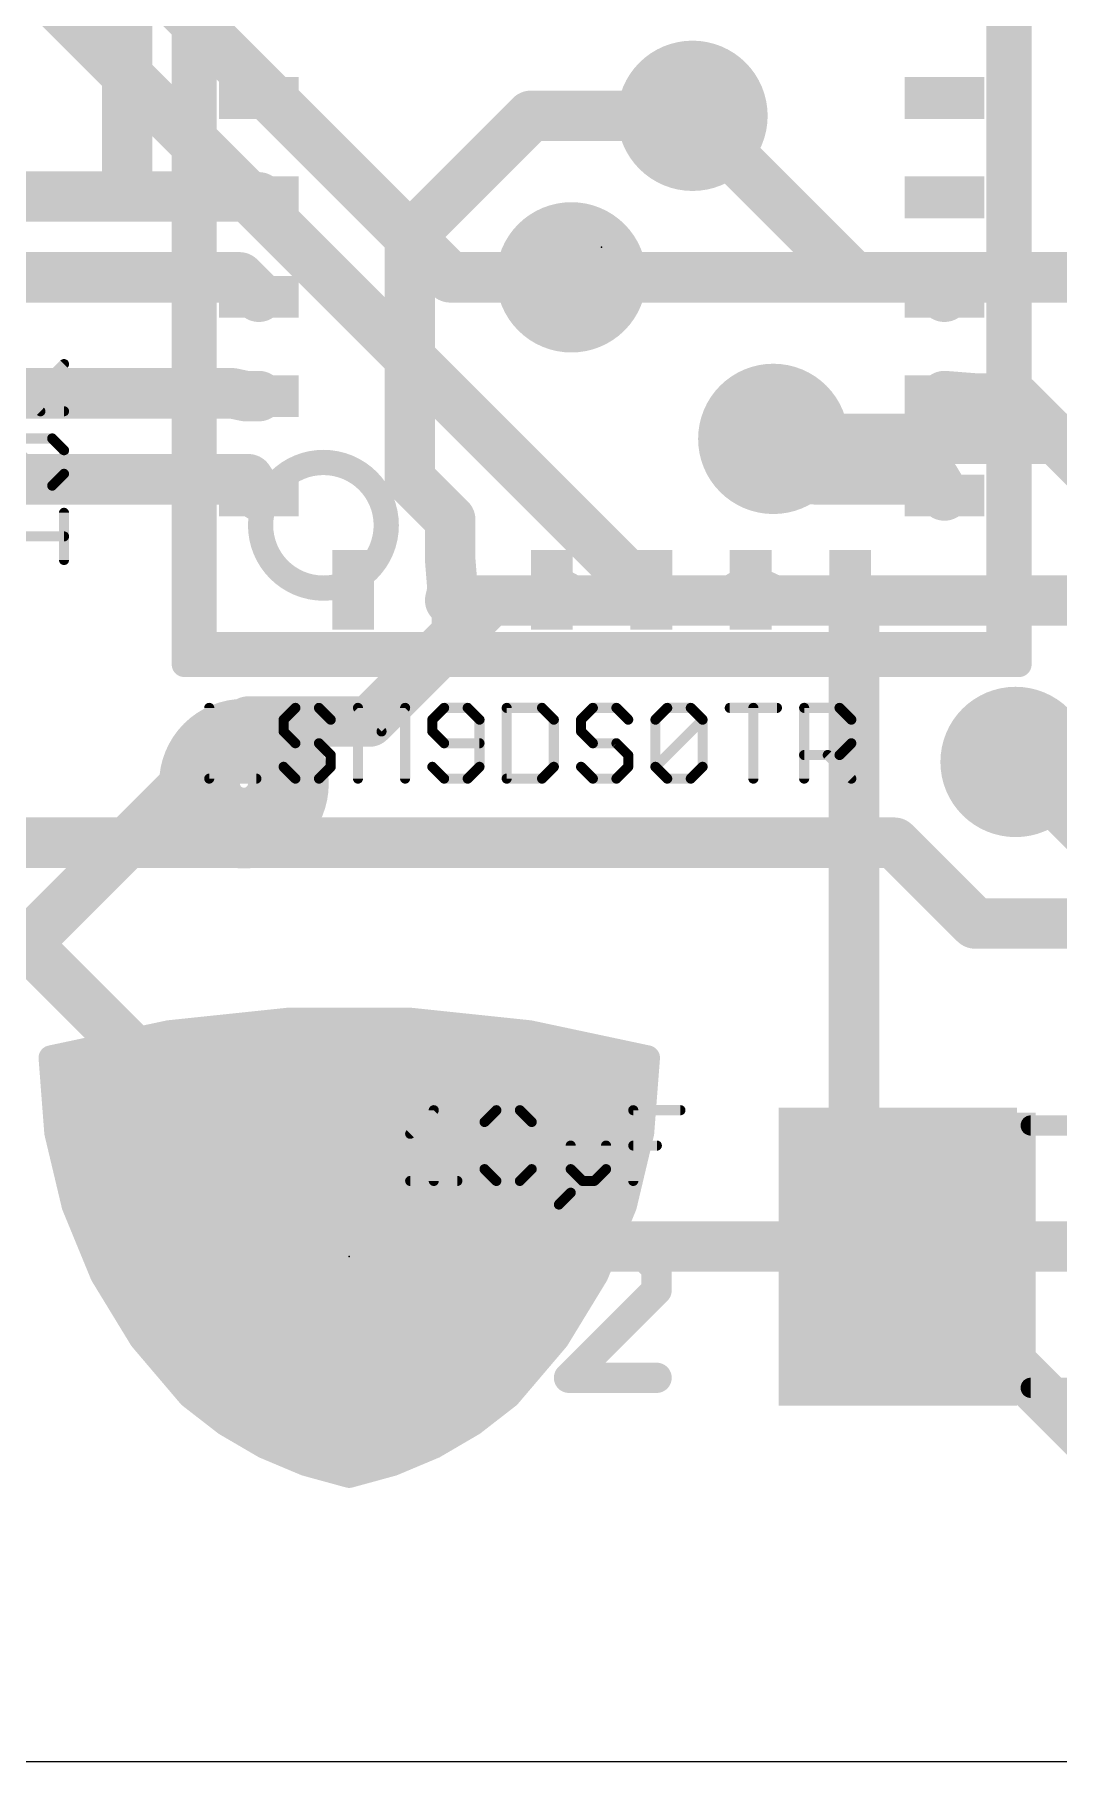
# Model space of a CAD drawing. Extents: x -4.9 to 30, y 1.2 to 21.4.
# Drawn here: x 6.04 to 11.19, y 1.27 to 9.96 of the extents above; entities that cross this region are included whole.
import ezdxf

# ---------------------------------------------------------------- set-up
doc = ezdxf.new("R2010")
doc.units = 0
for name, color, linetype in [('1', 22, 'CONTINUOUS'), ('16', 175, 'CONTINUOUS'), ('17', 82, 'CONTINUOUS'), ('18', 82, 'CONTINUOUS'), ('20', 7, 'CONTINUOUS'), ('21', 253, 'CONTINUOUS'), ('23', 7, 'CONTINUOUS'), ('25', 253, 'CONTINUOUS'), ('27', 253, 'CONTINUOUS'), ('51', 253, 'CONTINUOUS')]:
    doc.layers.add(name, color=color, linetype=linetype)

# ---------------------------------------------------------------- blocks, each defined once
blk = doc.blocks.new('RECT')
blk.add_solid([(-0.5, -0.5), (0.5, -0.5), (-0.5, 0.5), (0.5, 0.5)])
blk = doc.blocks.new('ROUNDP')
at = {"const_width": 0.5}
blk.add_lwpolyline([(0, -0.25, 1), (0, 0.25, 1), (0, -0.25)], format="xyb", dxfattribs=at)
blk = doc.blocks.new('ROUNDV')
at = {"const_width": 0.5}
blk.add_lwpolyline([(0, -0.25, 1), (0, 0.25, 1), (0, -0.25)], format="xyb", dxfattribs=at)

msp = doc.modelspace()

# ---------------------------------------------------------------- linework, layer by layer
at = {"layer": '1'}
for points, const_width in [([(6.5024, 10.3632), (6.5024, 9.144)], 0.254), ([(7.9248, 8.9408), (8.5344, 9.5504)], 0.254), ([(8.5344, 9.5504), (9.3472, 9.5504)], 0.254), ([(5.8928, 9.144), (6.5024, 9.144)], 0.254), ([(6.5024, 9.144), (7.112, 9.144)], 0.254), ([(7.112, 9.144), (7.165, 9.14)], 0.254), ([(7.9248, 7.7216), (7.9248, 8.9408)], 0.254), ([(5.7245, 8.7376), (7.0674, 8.7376)], 0.254), ([(7.0674, 8.7376), (7.165, 8.64)], 0.254), ([(8.7376, 8.7376), (10.5664, 8.7376)], 0.254), ([(10.5664, 8.7376), (10.615, 8.64)], 0.254), ([(7.0318, 8.1541), (4.9959, 8.1541)], 0.254), ([(7.0982, 8.14), (7.0318, 8.1541)], 0.254), ([(7.165, 8.14), (7.0982, 8.14)], 0.254), ([(10.7696, 8.128), (10.615, 8.14)], 0.254), ([(10.9728, 8.128), (10.7696, 8.128)], 0.254), ([(11.7856, 7.3152), (10.9728, 8.128)], 0.254), ([(9.7536, 7.9248), (9.9568, 7.7216)], 0.254), ([(4.6736, 7.7216), (7.112, 7.7216)], 0.254), ([(7.112, 7.7216), (7.165, 7.64)], 0.254), ([(8.128, 7.5184), (7.9248, 7.7216)], 0.254), ([(9.9568, 7.7216), (10.5664, 7.7216)], 0.254), ([(10.5664, 7.7216), (10.615, 7.64)], 0.254), ([(8.128, 7.3152), (8.128, 7.5184)], 0.254), ([(8.128, 7.3152), (8.14, 7.165)], 0.254), ([(8.3312, 7.112), (7.7216, 6.5024)], 0.254), ([(8.128, 7.112), (8.14, 7.165)], 0.254), ([(8.3312, 7.112), (8.128, 7.112)], 0.254), ([(8.7376, 7.112), (8.3312, 7.112)], 0.254), ([(8.7376, 7.112), (8.64, 7.165)], 0.254), ([(8.7376, 7.112), (9.144, 7.112)], 0.254), ([(9.144, 7.112), (9.14, 7.165)], 0.254), ([(9.144, 7.112), (9.5504, 7.112)], 0.254), ([(9.5504, 7.112), (9.64, 7.165)], 0.254), ([(9.7536, 7.112), (9.64, 7.165)], 0.254), ([(9.7536, 7.112), (10.16, 7.112)], 0.254), ([(10.16, 7.112), (10.14, 7.165)], 0.254), ([(10.16, 4.064), (10.16, 7.112)], 0.254), ([(7.112, 6.5024), (4.4704, 3.8608)], 0.254), ([(7.7216, 6.5024), (7.112, 6.5024)], 0.254), ([(10.9728, 6.2992), (12.3952, 4.8768)], 0.254), ([(7.3167, 4.9995), (6.7134, 4.9361)], 0.127), ([(7.9233, 4.9995), (7.3167, 4.9995)], 0.127), ([(8.5266, 4.9361), (7.9233, 4.9995)], 0.127), ([(6.7134, 4.9361), (6.12, 4.81)], 0.127), ([(6.8739, 4.953), (8.3661, 4.953)], 0.127), ([(9.12, 4.81), (8.5266, 4.9361)], 0.127), ([(6.12, 4.81), (6.1488, 4.4342)], 0.127), ([(6.1953, 4.826), (9.0447, 4.826)], 0.127), ([(9.0912, 4.4342), (9.12, 4.81)], 0.127), ([(6.1285, 4.699), (9.1115, 4.699)], 0.127), ([(6.1382, 4.572), (9.1018, 4.572)], 0.127), ([(6.148, 4.445), (9.092, 4.445)], 0.127), ([(6.1488, 4.4342), (6.236, 4.0675)], 0.127), ([(9.004, 4.0675), (9.0912, 4.4342)], 0.127), ([(6.1764, 4.318), (9.0636, 4.318)], 0.127), ([(6.2066, 4.191), (9.0334, 4.191)], 0.127), ([(10.3632, 3.8608), (10.16, 4.064)], 0.254), ([(6.236, 4.0675), (6.3795, 3.7189)], 0.127), ([(6.2374, 4.064), (9.0026, 4.064)], 0.127), ([(8.8605, 3.7189), (9.004, 4.0675)], 0.127), ([(6.2897, 3.937), (8.9503, 3.937)], 0.127), ([(10.3632, 3.8608), (10.38, 3.81)], 0.254), ([(10.5664, 3.6576), (10.38, 3.81)], 0.254), ([(6.342, 3.81), (8.898, 3.81)], 0.127), ([(6.3795, 3.7189), (6.5758, 3.3971)], 0.127), ([(6.4014, 3.683), (8.8386, 3.683)], 0.127), ([(8.6642, 3.3971), (8.8605, 3.7189)], 0.127), ([(10.5664, 3.6576), (11.5824, 2.6416)], 0.254), ([(6.4789, 3.556), (8.7611, 3.556)], 0.127), ([(6.5564, 3.429), (8.6836, 3.429)], 0.127), ([(6.5758, 3.3971), (6.82, 3.11)], 0.127), ([(8.42, 3.11), (8.6642, 3.3971)], 0.127), ([(6.6567, 3.302), (8.5833, 3.302)], 0.127), ([(6.7647, 3.175), (8.4753, 3.175)], 0.127), ([(6.82, 3.11), (6.9986, 2.9714)], 0.127), ([(8.2414, 2.9714), (8.42, 3.11)], 0.127), ([(6.8999, 3.048), (8.3401, 3.048)], 0.127), ([(6.9986, 2.9714), (7.1937, 2.8573)], 0.127), ([(7.0848, 2.921), (8.1552, 2.921)], 0.127), ([(8.0463, 2.8573), (8.2414, 2.9714)], 0.127), ([(7.1937, 2.8573), (7.402, 2.7697)], 0.127), ([(7.838, 2.7697), (8.0463, 2.8573)], 0.127), ([(7.3442, 2.794), (7.8958, 2.794)], 0.127), ([(7.402, 2.7697), (7.62, 2.71)], 0.127), ([(7.62, 2.71), (7.838, 2.7697)], 0.127)]:
    msp.add_lwpolyline(points, dxfattribs=dict(at, const_width=const_width))
for points, const_width in [([(8.5344, 9.6139, 1), (8.5344, 9.4869)], 0.127), ([(8.5793, 9.5055, 1), (8.4895, 9.5953)], 0.127), ([(9.3472, 9.4869, 1), (9.3472, 9.6139)], 0.127), ([(6.5024, 9.2075, 1), (6.5024, 9.0805)], 0.127), ([(6.5024, 9.0805, 1), (6.5024, 9.2075)], 0.127), ([(7.1168, 9.2073, 1), (7.1072, 9.0807)], 0.127), ([(7.112, 9.0805, 1), (7.112, 9.2075)], 0.127), ([(7.1602, 9.0767, 1), (7.1698, 9.2033)], 0.127), ([(6.4389, 9.144, 1), (6.5659, 9.144)], 0.127), ([(7.9883, 8.9408, 1), (7.8613, 8.9408)], 0.127), ([(7.8799, 8.9857, 1), (7.9697, 8.8959)], 0.127), ([(7.1123, 8.7825, 1), (7.0225, 8.6927)], 0.127), ([(7.0674, 8.6741, 1), (7.0674, 8.8011)], 0.127), ([(8.7376, 8.8011, 1), (8.7376, 8.6741)], 0.127), ([(10.6232, 8.7659, 1), (10.5096, 8.7093)], 0.127), ([(10.5664, 8.6741, 1), (10.5664, 8.8011)], 0.127), ([(7.1201, 8.5951, 1), (7.2099, 8.6849)], 0.127), ([(10.5582, 8.6117, 1), (10.6718, 8.6683)], 0.127), ([(7.045, 8.2162, 1), (7.0186, 8.092)], 0.127), ([(7.0318, 8.0906, 1), (7.0318, 8.2176)], 0.127), ([(7.0982, 8.2035, 1), (7.0982, 8.0765)], 0.127), ([(7.085, 8.0779, 1), (7.1114, 8.2021)], 0.127), ([(7.165, 8.0765, 1), (7.165, 8.2035)], 0.127), ([(10.6199, 8.2033, 1), (10.6101, 8.0767)], 0.127), ([(10.7696, 8.1915, 1), (10.7696, 8.0645)], 0.127), ([(11.0177, 8.1729, 1), (10.9279, 8.0831)], 0.127), ([(10.9728, 8.0645, 1), (10.9728, 8.1915)], 0.127), ([(10.7647, 8.0647, 1), (10.7745, 8.1913)], 0.127), ([(9.7985, 7.9697, 1), (9.7087, 7.8799)], 0.127), ([(7.1653, 7.7562, 1), (7.0587, 7.687)], 0.127), ([(7.112, 7.6581, 1), (7.112, 7.7851)], 0.127), ([(7.9697, 7.7665, 1), (7.8799, 7.6767)], 0.127), ([(9.9568, 7.7851, 1), (9.9568, 7.6581)], 0.127), ([(9.9119, 7.6767, 1), (10.0017, 7.7665)], 0.127), ([(10.621, 7.7541, 1), (10.5118, 7.6891)], 0.127), ([(10.5664, 7.6581, 1), (10.5664, 7.7851)], 0.127), ([(7.1117, 7.6054, 1), (7.2183, 7.6746)], 0.127), ([(7.8613, 7.7216, 1), (7.9883, 7.7216)], 0.127), ([(10.5604, 7.6075, 1), (10.6696, 7.6725)], 0.127), ([(8.1915, 7.5184, 1), (8.0645, 7.5184)], 0.127), ([(8.0831, 7.4735, 1), (8.1729, 7.5633)], 0.127), ([(8.1913, 7.3203, 1), (8.0647, 7.3101)], 0.127), ([(8.0645, 7.3152, 1), (8.1915, 7.3152)], 0.127), ([(8.128, 7.1755, 1), (8.128, 7.0485)], 0.127), ([(8.0767, 7.1599, 1), (8.2033, 7.1701)], 0.127), ([(8.2019, 7.151, 1), (8.0781, 7.179)], 0.127), ([(8.3312, 7.1755, 1), (8.3312, 7.0485)], 0.127), ([(8.3761, 7.0671, 1), (8.2863, 7.1569)], 0.127), ([(8.3312, 7.0485, 1), (8.3312, 7.1755)], 0.127), ([(8.6703, 7.2208, 1), (8.6097, 7.1092)], 0.127), ([(8.7376, 7.1755, 1), (8.7376, 7.0485)], 0.127), ([(8.7073, 7.0562, 1), (8.7679, 7.1678)], 0.127), ([(8.7376, 7.0485, 1), (8.7376, 7.1755)], 0.127), ([(9.2033, 7.1698, 1), (9.0767, 7.1602)], 0.127), ([(9.144, 7.1755, 1), (9.144, 7.0485)], 0.127), ([(9.144, 7.0485, 1), (9.144, 7.1755)], 0.127), ([(9.5181, 7.1667, 1), (9.5827, 7.0573)], 0.127), ([(9.5504, 7.0485, 1), (9.5504, 7.1755)], 0.127), ([(9.6668, 7.2225, 1), (9.6132, 7.1075)], 0.127), ([(9.6723, 7.1103, 1), (9.6077, 7.2197)], 0.127), ([(9.7536, 7.1755, 1), (9.7536, 7.0485)], 0.127), ([(9.7268, 7.0545, 1), (9.7804, 7.1695)], 0.127), ([(10.1994, 7.1874, 1), (10.0806, 7.1426)], 0.127), ([(10.2235, 7.112, 1), (10.0965, 7.112)], 0.127), ([(10.16, 7.0485, 1), (10.16, 7.1755)], 0.127), ([(8.0661, 7.126, 1), (8.1899, 7.098)], 0.127), ([(9.0807, 7.1072, 1), (9.2073, 7.1168)], 0.127), ([(10.1006, 7.0896, 1), (10.2194, 7.1344)], 0.127), ([(7.112, 6.5659, 1), (7.112, 6.4389)], 0.127), ([(7.1569, 6.4575, 1), (7.0671, 6.5473)], 0.127), ([(7.6767, 6.5473, 1), (7.7665, 6.4575)], 0.127), ([(7.7216, 6.4389, 1), (7.7216, 6.5659)], 0.127), ([(11.0177, 6.3441, 1), (10.9279, 6.2543)], 0.127), ([(7.3167, 5.0313, 1), (7.3167, 4.9678)], 0.0635), ([(7.32, 4.968, 1), (7.3134, 5.0311)], 0.0635), ([(7.9266, 5.0311, 1), (7.92, 4.968)], 0.0635), ([(7.9233, 4.9678, 1), (7.9233, 5.0313)], 0.0635), ([(6.7101, 4.9677, 1), (6.7167, 4.9045)], 0.0635), ([(6.72, 4.9051, 1), (6.7068, 4.9672)], 0.0635), ([(6.8739, 4.9848, 1), (6.8739, 4.9213)], 0.0635), ([(8.3661, 4.9213, 1), (8.3661, 4.9848)], 0.0635), ([(8.5332, 4.9672, 1), (8.52, 4.9051)], 0.0635), ([(8.5233, 4.9045, 1), (8.5299, 4.9677)], 0.0635), ([(6.1517, 4.8124, 1), (6.0883, 4.8076)], 0.0635), ([(6.1134, 4.8411, 1), (6.1266, 4.7789)], 0.0635), ([(6.1953, 4.8578, 1), (6.1953, 4.7943)], 0.0635), ([(9.0447, 4.7943, 1), (9.0447, 4.8578)], 0.0635), ([(9.1517, 4.8076, 1), (9.0883, 4.8124)], 0.0635), ([(9.1134, 4.7789, 1), (9.1266, 4.8411)], 0.0635), ([(6.1285, 4.7307, 1), (6.1285, 4.6673)], 0.0635), ([(9.1115, 4.6673, 1), (9.1115, 4.7307)], 0.0635), ([(6.1382, 4.6037, 1), (6.1382, 4.5403)], 0.0635), ([(9.1018, 4.5403, 1), (9.1018, 4.6037)], 0.0635), ([(6.148, 4.4768, 1), (6.148, 4.4133)], 0.0635), ([(6.1797, 4.4415, 1), (6.1179, 4.4268)], 0.0635), ([(6.1171, 4.4317, 1), (6.1804, 4.4366)], 0.0635), ([(9.0596, 4.4366, 1), (9.1229, 4.4317)], 0.0635), ([(9.1221, 4.4268, 1), (9.0603, 4.4415)], 0.0635), ([(9.092, 4.4133, 1), (9.092, 4.4768)], 0.0635), ([(6.1764, 4.3498, 1), (6.1764, 4.2863)], 0.0635), ([(9.0636, 4.2863, 1), (9.0636, 4.3498)], 0.0635), ([(6.2066, 4.2227, 1), (6.2066, 4.1593)], 0.0635), ([(9.0334, 4.1593, 1), (9.0334, 4.2227)], 0.0635), ([(10.2049, 4.1089, 1), (10.1151, 4.0191)], 0.127), ([(6.2654, 4.0796, 1), (6.2067, 4.0554)], 0.0635), ([(6.2051, 4.0601, 1), (6.2669, 4.0748)], 0.0635), ([(6.2374, 4.0957, 1), (6.2374, 4.0323)], 0.0635), ([(8.9731, 4.0748, 1), (9.0349, 4.0601)], 0.0635), ([(9.0333, 4.0554, 1), (8.9746, 4.0796)], 0.0635), ([(9.0026, 4.0323, 1), (9.0026, 4.0957)], 0.0635), ([(10.0965, 4.064, 1), (10.2235, 4.064)], 0.127), ([(6.2897, 3.9688, 1), (6.2897, 3.9053)], 0.0635), ([(8.9503, 3.9053, 1), (8.9503, 3.9688)], 0.0635), ([(10.4235, 3.8807, 1), (10.3029, 3.8409)], 0.127), ([(10.4202, 3.8592, 1), (10.3398, 3.7608)], 0.127), ([(10.3183, 3.8159, 1), (10.4081, 3.9057)], 0.127), ([(6.342, 3.8418, 1), (6.342, 3.7782)], 0.0635), ([(8.898, 3.7782, 1), (8.898, 3.8418)], 0.0635), ([(10.3197, 3.7901, 1), (10.4403, 3.8299)], 0.127), ([(6.4066, 3.7355, 1), (6.3524, 3.7024)], 0.0635), ([(6.3502, 3.7068, 1), (6.4089, 3.731)], 0.0635), ([(6.4014, 3.7148, 1), (6.4014, 3.6513)], 0.0635), ([(8.8311, 3.731, 1), (8.8898, 3.7068)], 0.0635), ([(8.8876, 3.7024, 1), (8.8334, 3.7355)], 0.0635), ([(8.8386, 3.6513, 1), (8.8386, 3.7148)], 0.0635), ([(10.6113, 3.7025, 1), (10.5215, 3.6127)], 0.127), ([(10.5262, 3.6084, 1), (10.6066, 3.7068)], 0.127), ([(6.4789, 3.5878, 1), (6.4789, 3.5242)], 0.0635), ([(8.7611, 3.5242, 1), (8.7611, 3.5878)], 0.0635), ([(6.5564, 3.4608, 1), (6.5564, 3.3973)], 0.0635), ([(8.6836, 3.3973, 1), (8.6836, 3.4608)], 0.0635), ([(6.6, 3.4177, 1), (6.5516, 3.3766)], 0.0635), ([(6.5487, 3.3806, 1), (6.6029, 3.4137)], 0.0635), ([(8.6371, 3.4137, 1), (8.6913, 3.3806)], 0.0635), ([(8.6884, 3.3766, 1), (8.64, 3.4177)], 0.0635), ([(6.6567, 3.3338, 1), (6.6567, 3.2702)], 0.0635), ([(8.5833, 3.2702, 1), (8.5833, 3.3338)], 0.0635), ([(6.7647, 3.2068, 1), (6.7647, 3.1433)], 0.0635), ([(8.4753, 3.1433, 1), (8.4753, 3.2068)], 0.0635), ([(6.8395, 3.1351, 1), (6.8005, 3.0849)], 0.0635), ([(6.7958, 3.0894, 1), (6.8442, 3.1306)], 0.0635), ([(8.3958, 3.1306, 1), (8.4442, 3.0894)], 0.0635), ([(8.4395, 3.0849, 1), (8.4005, 3.1351)], 0.0635), ([(6.8999, 3.0798, 1), (6.8999, 3.0162)], 0.0635), ([(8.3401, 3.0162, 1), (8.3401, 3.0798)], 0.0635), ([(7.0146, 2.9988, 1), (6.9825, 2.944)], 0.0635), ([(6.9791, 2.9463, 1), (7.018, 2.9965)], 0.0635), ([(7.0848, 2.9528, 1), (7.0848, 2.8893)], 0.0635), ([(8.1552, 2.8893, 1), (8.1552, 2.9528)], 0.0635), ([(8.222, 2.9965, 1), (8.2609, 2.9463)], 0.0635), ([(8.2575, 2.944, 1), (8.2254, 2.9988)], 0.0635), ([(7.206, 2.8866, 1), (7.1814, 2.8281)], 0.0635), ([(7.1776, 2.8299, 1), (7.2097, 2.8847)], 0.0635), ([(8.0303, 2.8847, 1), (8.0624, 2.8299)], 0.0635), ([(8.0586, 2.8281, 1), (8.034, 2.8866)], 0.0635), ([(7.3442, 2.8258, 1), (7.3442, 2.7622)], 0.0635), ([(7.4104, 2.8003, 1), (7.3936, 2.7391)], 0.0635), ([(7.3897, 2.7404, 1), (7.4143, 2.799)], 0.0635), ([(7.8257, 2.799, 1), (7.8503, 2.7404)], 0.0635), ([(7.8464, 2.7391, 1), (7.8296, 2.8003)], 0.0635), ([(7.8958, 2.7622, 1), (7.8958, 2.8258)], 0.0635), ([(7.6116, 2.7406, 1), (7.6284, 2.6794)], 0.0635), ([(7.6116, 2.6794, 1), (7.6284, 2.7406)], 0.0635)]:
    msp.add_lwpolyline(points, format="xyb", dxfattribs=dict(at, const_width=const_width))
at = {"layer": '16'}
for points, const_width in [([(5.4864, 11.3792), (8.128, 8.7376)], 0.254), ([(9.144, 7.112), (5.4864, 10.7696)], 0.254), ([(9.3472, 9.5504), (10.16, 8.7376)], 0.254), ([(8.128, 8.7376), (8.7376, 8.7376)], 0.254), ([(10.16, 8.7376), (14.224, 8.7376)], 0.254), ([(15.0368, 7.9248), (9.7536, 7.9248)], 0.254), ([(16.256, 7.112), (9.144, 7.112)], 0.254), ([(12.8016, 6.2992), (10.9728, 6.2992)], 0.254), ([(10.3632, 5.8928), (5.8928, 5.8928)], 0.254), ([(10.7696, 5.4864), (10.3632, 5.8928)], 0.254), ([(7.5184, 3.8608), (5.8928, 5.4864)], 0.254), ([(14.4272, 5.4864), (10.7696, 5.4864)], 0.254), ([(7.3167, 4.9995), (6.7134, 4.9361)], 0.127), ([(7.9233, 4.9995), (7.3167, 4.9995)], 0.127), ([(8.5266, 4.9361), (7.9233, 4.9995)], 0.127), ([(6.7134, 4.9361), (6.12, 4.81)], 0.127), ([(6.8739, 4.953), (8.3661, 4.953)], 0.127), ([(9.12, 4.81), (8.5266, 4.9361)], 0.127), ([(6.12, 4.81), (6.1488, 4.4342)], 0.127), ([(6.1953, 4.826), (9.0447, 4.826)], 0.127), ([(9.0912, 4.4342), (9.12, 4.81)], 0.127), ([(6.1285, 4.699), (9.1115, 4.699)], 0.127), ([(6.1382, 4.572), (9.1018, 4.572)], 0.127), ([(6.148, 4.445), (9.092, 4.445)], 0.127), ([(6.1488, 4.4342), (6.236, 4.0675)], 0.127), ([(9.004, 4.0675), (9.0912, 4.4342)], 0.127), ([(6.1764, 4.318), (9.0636, 4.318)], 0.127), ([(6.2066, 4.191), (9.0334, 4.191)], 0.127), ([(6.236, 4.0675), (6.3795, 3.7189)], 0.127), ([(6.2374, 4.064), (9.0026, 4.064)], 0.127), ([(8.8605, 3.7189), (9.004, 4.0675)], 0.127), ([(6.2897, 3.937), (8.9503, 3.937)], 0.127), ([(7.5184, 3.8608), (7.62, 3.81)], 0.254), ([(7.7216, 3.8608), (7.62, 3.81)], 0.254), ([(7.7216, 3.8608), (13.8176, 3.8608)], 0.254), ([(6.342, 3.81), (8.898, 3.81)], 0.127), ([(6.3795, 3.7189), (6.5758, 3.3971)], 0.127), ([(6.4014, 3.683), (8.8386, 3.683)], 0.127), ([(8.6642, 3.3971), (8.8605, 3.7189)], 0.127), ([(6.4789, 3.556), (8.7611, 3.556)], 0.127), ([(6.5564, 3.429), (8.6836, 3.429)], 0.127), ([(6.5758, 3.3971), (6.82, 3.11)], 0.127), ([(8.42, 3.11), (8.6642, 3.3971)], 0.127), ([(6.6567, 3.302), (8.5833, 3.302)], 0.127), ([(6.7647, 3.175), (8.4753, 3.175)], 0.127), ([(6.82, 3.11), (6.9986, 2.9714)], 0.127), ([(8.2414, 2.9714), (8.42, 3.11)], 0.127), ([(6.8999, 3.048), (8.3401, 3.048)], 0.127), ([(6.9986, 2.9714), (7.1937, 2.8573)], 0.127), ([(7.0848, 2.921), (8.1552, 2.921)], 0.127), ([(8.0463, 2.8573), (8.2414, 2.9714)], 0.127), ([(7.1937, 2.8573), (7.402, 2.7697)], 0.127), ([(7.838, 2.7697), (8.0463, 2.8573)], 0.127), ([(7.3442, 2.794), (7.8958, 2.794)], 0.127), ([(7.402, 2.7697), (7.62, 2.71)], 0.127), ([(7.62, 2.71), (7.838, 2.7697)], 0.127)]:
    msp.add_lwpolyline(points, dxfattribs=dict(at, const_width=const_width))
for points, const_width in [([(9.3921, 9.5953, 1), (9.3023, 9.5055)], 0.127), ([(8.128, 8.8011, 1), (8.128, 8.6741)], 0.127), ([(8.7376, 8.6741, 1), (8.7376, 8.8011)], 0.127), ([(10.16, 8.8011, 1), (10.16, 8.6741)], 0.127), ([(8.0831, 8.6927, 1), (8.1729, 8.7825)], 0.127), ([(10.1151, 8.6927, 1), (10.2049, 8.7825)], 0.127), ([(9.7536, 7.9883, 1), (9.7536, 7.8613)], 0.127), ([(9.144, 7.1755, 1), (9.144, 7.0485)], 0.127), ([(9.0991, 7.0671, 1), (9.1889, 7.1569)], 0.127), ([(10.9728, 6.3627, 1), (10.9728, 6.2357)], 0.127), ([(10.4081, 5.9377, 1), (10.3183, 5.8479)], 0.127), ([(10.3632, 5.8293, 1), (10.3632, 5.9563)], 0.127), ([(10.7696, 5.5499, 1), (10.7696, 5.4229)], 0.127), ([(10.7247, 5.4415, 1), (10.8145, 5.5313)], 0.127), ([(7.3167, 5.0313, 1), (7.3167, 4.9678)], 0.0635), ([(7.32, 4.968, 1), (7.3134, 5.0311)], 0.0635), ([(7.9266, 5.0311, 1), (7.92, 4.968)], 0.0635), ([(7.9233, 4.9678, 1), (7.9233, 5.0313)], 0.0635), ([(6.7101, 4.9677, 1), (6.7167, 4.9045)], 0.0635), ([(6.72, 4.9051, 1), (6.7068, 4.9672)], 0.0635), ([(6.8739, 4.9848, 1), (6.8739, 4.9213)], 0.0635), ([(8.3661, 4.9213, 1), (8.3661, 4.9848)], 0.0635), ([(8.5332, 4.9672, 1), (8.52, 4.9051)], 0.0635), ([(8.5233, 4.9045, 1), (8.5299, 4.9677)], 0.0635), ([(6.1517, 4.8124, 1), (6.0883, 4.8076)], 0.0635), ([(6.1134, 4.8411, 1), (6.1266, 4.7789)], 0.0635), ([(6.1953, 4.8578, 1), (6.1953, 4.7943)], 0.0635), ([(9.0447, 4.7943, 1), (9.0447, 4.8578)], 0.0635), ([(9.1517, 4.8076, 1), (9.0883, 4.8124)], 0.0635), ([(9.1134, 4.7789, 1), (9.1266, 4.8411)], 0.0635), ([(6.1285, 4.7307, 1), (6.1285, 4.6673)], 0.0635), ([(9.1115, 4.6673, 1), (9.1115, 4.7307)], 0.0635), ([(6.1382, 4.6037, 1), (6.1382, 4.5403)], 0.0635), ([(9.1018, 4.5403, 1), (9.1018, 4.6037)], 0.0635), ([(6.148, 4.4768, 1), (6.148, 4.4133)], 0.0635), ([(6.1797, 4.4415, 1), (6.1179, 4.4268)], 0.0635), ([(6.1171, 4.4317, 1), (6.1804, 4.4366)], 0.0635), ([(9.0596, 4.4366, 1), (9.1229, 4.4317)], 0.0635), ([(9.1221, 4.4268, 1), (9.0603, 4.4415)], 0.0635), ([(9.092, 4.4133, 1), (9.092, 4.4768)], 0.0635), ([(6.1764, 4.3498, 1), (6.1764, 4.2863)], 0.0635), ([(9.0636, 4.2863, 1), (9.0636, 4.3498)], 0.0635), ([(6.2066, 4.2227, 1), (6.2066, 4.1593)], 0.0635), ([(9.0334, 4.1593, 1), (9.0334, 4.2227)], 0.0635), ([(6.2654, 4.0796, 1), (6.2067, 4.0554)], 0.0635), ([(6.2051, 4.0601, 1), (6.2669, 4.0748)], 0.0635), ([(6.2374, 4.0957, 1), (6.2374, 4.0323)], 0.0635), ([(8.9731, 4.0748, 1), (9.0349, 4.0601)], 0.0635), ([(9.0333, 4.0554, 1), (8.9746, 4.0796)], 0.0635), ([(9.0026, 4.0323, 1), (9.0026, 4.0957)], 0.0635), ([(6.2897, 3.9688, 1), (6.2897, 3.9053)], 0.0635), ([(8.9503, 3.9053, 1), (8.9503, 3.9688)], 0.0635), ([(7.5468, 3.9176, 1), (7.49, 3.804)], 0.127), ([(7.4735, 3.8159, 1), (7.5633, 3.9057)], 0.127), ([(7.5916, 3.8668, 1), (7.6484, 3.7532)], 0.127), ([(7.5916, 3.7532, 1), (7.6484, 3.8668)], 0.127), ([(7.7216, 3.9243, 1), (7.7216, 3.7973)], 0.127), ([(7.75, 3.804, 1), (7.6932, 3.9176)], 0.127), ([(6.342, 3.8418, 1), (6.342, 3.7782)], 0.0635), ([(8.898, 3.7782, 1), (8.898, 3.8418)], 0.0635), ([(6.4066, 3.7355, 1), (6.3524, 3.7024)], 0.0635), ([(6.3502, 3.7068, 1), (6.4089, 3.731)], 0.0635), ([(6.4014, 3.7148, 1), (6.4014, 3.6513)], 0.0635), ([(8.8311, 3.731, 1), (8.8898, 3.7068)], 0.0635), ([(8.8876, 3.7024, 1), (8.8334, 3.7355)], 0.0635), ([(8.8386, 3.6513, 1), (8.8386, 3.7148)], 0.0635), ([(6.4789, 3.5878, 1), (6.4789, 3.5242)], 0.0635), ([(8.7611, 3.5242, 1), (8.7611, 3.5878)], 0.0635), ([(6.5564, 3.4608, 1), (6.5564, 3.3973)], 0.0635), ([(8.6836, 3.3973, 1), (8.6836, 3.4608)], 0.0635), ([(6.6, 3.4177, 1), (6.5516, 3.3766)], 0.0635), ([(6.5487, 3.3806, 1), (6.6029, 3.4137)], 0.0635), ([(8.6371, 3.4137, 1), (8.6913, 3.3806)], 0.0635), ([(8.6884, 3.3766, 1), (8.64, 3.4177)], 0.0635), ([(6.6567, 3.3338, 1), (6.6567, 3.2702)], 0.0635), ([(8.5833, 3.2702, 1), (8.5833, 3.3338)], 0.0635), ([(6.7647, 3.2068, 1), (6.7647, 3.1433)], 0.0635), ([(8.4753, 3.1433, 1), (8.4753, 3.2068)], 0.0635), ([(6.8395, 3.1351, 1), (6.8005, 3.0849)], 0.0635), ([(6.7958, 3.0894, 1), (6.8442, 3.1306)], 0.0635), ([(8.3958, 3.1306, 1), (8.4442, 3.0894)], 0.0635), ([(8.4395, 3.0849, 1), (8.4005, 3.1351)], 0.0635), ([(6.8999, 3.0798, 1), (6.8999, 3.0162)], 0.0635), ([(8.3401, 3.0162, 1), (8.3401, 3.0798)], 0.0635), ([(7.0146, 2.9988, 1), (6.9825, 2.944)], 0.0635), ([(6.9791, 2.9463, 1), (7.018, 2.9965)], 0.0635), ([(7.0848, 2.9528, 1), (7.0848, 2.8893)], 0.0635), ([(8.1552, 2.8893, 1), (8.1552, 2.9528)], 0.0635), ([(8.222, 2.9965, 1), (8.2609, 2.9463)], 0.0635), ([(8.2575, 2.944, 1), (8.2254, 2.9988)], 0.0635), ([(7.206, 2.8866, 1), (7.1814, 2.8281)], 0.0635), ([(7.1776, 2.8299, 1), (7.2097, 2.8847)], 0.0635), ([(8.0303, 2.8847, 1), (8.0624, 2.8299)], 0.0635), ([(8.0586, 2.8281, 1), (8.034, 2.8866)], 0.0635), ([(7.3442, 2.8258, 1), (7.3442, 2.7622)], 0.0635), ([(7.4104, 2.8003, 1), (7.3936, 2.7391)], 0.0635), ([(7.3897, 2.7404, 1), (7.4143, 2.799)], 0.0635), ([(7.8257, 2.799, 1), (7.8503, 2.7404)], 0.0635), ([(7.8464, 2.7391, 1), (7.8296, 2.8003)], 0.0635), ([(7.8958, 2.7622, 1), (7.8958, 2.8258)], 0.0635), ([(7.6116, 2.7406, 1), (7.6284, 2.6794)], 0.0635), ([(7.6116, 2.6794, 1), (7.6284, 2.7406)], 0.0635)]:
    msp.add_lwpolyline(points, format="xyb", dxfattribs=dict(at, const_width=const_width))
at = {"layer": '20'}
msp.add_line((0, 1.27), (29.19, 1.27), dxfattribs=at)
at = {"layer": '21', "const_width": 0.127}
for points in [[(6.79, 6.79), (6.79, 10.99)], [(10.99, 10.99), (10.99, 6.79)], [(10.99, 6.79), (6.79, 6.79)]]:
    msp.add_lwpolyline(points, dxfattribs=at)
at = {"layer": '21'}
for points, const_width in [([(6.79, 6.8217, 1), (6.79, 6.7583)], 0.0635), ([(6.7583, 6.79, 1), (6.8217, 6.79)], 0.0635), ([(10.9582, 6.79, 1), (11.0218, 6.79)], 0.0635), ([(10.99, 6.7583, 1), (10.99, 6.8217)], 0.0635), ([(7.09, 5.9664, 1), (7.09, 6.4136, 1), (7.09, 5.9664)], 0.4064)]:
    msp.add_lwpolyline(points, format="xyb", dxfattribs=dict(at, const_width=const_width))
at = {"layer": '23'}
for p in [(8.89, 8.89), (7.62, 3.81)]:
    msp.add_point(p, dxfattribs=at)
at = {"layer": '25'}
for points, const_width in [([(6.066, 8.0638), (5.8287, 8.3011)], 0.0508), ([(6.0067, 8.1231), (6.1846, 8.3011)], 0.0508), ([(5.8287, 8.0638), (6.1846, 8.0638)], 0.0508), ([(5.888, 7.9269), (6.1253, 7.9269)], 0.0508), ([(6.1253, 7.6896), (5.888, 7.9269)], 0.0508), ([(6.1253, 7.9269), (6.1846, 7.8676)], 0.0508), ([(6.1846, 7.8676), (6.1846, 7.7489)], 0.0508), ([(6.1846, 7.7489), (6.1253, 7.6896)], 0.0508), ([(6.1253, 7.6896), (5.888, 7.6896)], 0.0508), ([(6.1846, 7.3154), (6.1846, 7.5527)], 0.0508), ([(5.8287, 7.434), (6.1846, 7.434)], 0.0508), ([(8.0875, 3.8614), (7.9774, 3.7512)], 0.1524), ([(8.3079, 3.8614), (8.0875, 3.8614)], 0.1524), ([(8.418, 3.7512), (8.3079, 3.8614)], 0.1524), ([(8.8359, 3.8614), (8.7258, 3.7512)], 0.1524), ([(9.0563, 3.8614), (8.8359, 3.8614)], 0.1524), ([(9.1664, 3.7512), (9.0563, 3.8614)], 0.1524), ([(7.9774, 3.7512), (7.9774, 3.3106)], 0.1524), ([(9.1664, 3.641), (9.1664, 3.7512)], 0.1524), ([(8.7258, 3.2004), (9.1664, 3.641)], 0.1524), ([(7.9774, 3.3106), (8.0875, 3.2004)], 0.1524), ([(8.3079, 3.2004), (8.418, 3.3106)], 0.1524), ([(8.0875, 3.2004), (8.3079, 3.2004)], 0.1524), ([(9.1664, 3.2004), (8.7258, 3.2004)], 0.1524)]:
    msp.add_lwpolyline(points, dxfattribs=dict(at, const_width=const_width))
for points, const_width in [([(6.1936, 8.2921, 1), (6.1756, 8.3101)], 0.0254), ([(6.057, 8.0548, 1), (6.0749, 8.0728)], 0.0254), ([(6.1846, 8.0511, 1), (6.1846, 8.0765)], 0.0254), ([(6.1343, 7.9359, 1), (6.1163, 7.9179)], 0.0254), ([(6.1253, 7.9142, 1), (6.1253, 7.9396)], 0.0254), ([(6.1973, 7.8676, 1), (6.1719, 7.8676)], 0.0254), ([(6.1756, 7.8586, 1), (6.1936, 7.8765)], 0.0254), ([(6.1719, 7.7489, 1), (6.1973, 7.7489)], 0.0254), ([(6.1936, 7.7399, 1), (6.1756, 7.7579)], 0.0254), ([(6.1163, 7.6986, 1), (6.1343, 7.6806)], 0.0254), ([(6.1163, 7.6806, 1), (6.1343, 7.6986)], 0.0254), ([(6.1253, 7.6769, 1), (6.1253, 7.7023)], 0.0254), ([(6.1973, 7.5527, 1), (6.1719, 7.5527)], 0.0254), ([(6.1846, 7.4213, 1), (6.1846, 7.4467)], 0.0254), ([(6.1719, 7.3154, 1), (6.1973, 7.3154)], 0.0254), ([(8.0875, 3.8995, 1), (8.0875, 3.8233)], 0.0762), ([(8.1145, 3.8344, 1), (8.0606, 3.8883)], 0.0762), ([(8.3348, 3.8883, 1), (8.2809, 3.8344)], 0.0762), ([(8.3079, 3.8233, 1), (8.3079, 3.8995)], 0.0762), ([(8.8359, 3.8995, 1), (8.8359, 3.8233)], 0.0762), ([(8.8629, 3.8344, 1), (8.809, 3.8883)], 0.0762), ([(9.0832, 3.8883, 1), (9.0293, 3.8344)], 0.0762), ([(9.0563, 3.8233, 1), (9.0563, 3.8995)], 0.0762), ([(8.0155, 3.7512, 1), (7.9393, 3.7512)], 0.0762), ([(9.2045, 3.7512, 1), (9.1283, 3.7512)], 0.0762), ([(7.9504, 3.7781, 1), (8.0043, 3.7243)], 0.0762), ([(8.3911, 3.7243, 1), (8.445, 3.7781)], 0.0762), ([(8.6988, 3.7781, 1), (8.7527, 3.7243)], 0.0762), ([(9.1395, 3.7243, 1), (9.1934, 3.7781)], 0.0762), ([(9.1283, 3.641, 1), (9.2045, 3.641)], 0.0762), ([(9.1934, 3.6141, 1), (9.1395, 3.668)], 0.0762), ([(8.0043, 3.3375, 1), (7.9504, 3.2836)], 0.0762), ([(7.9393, 3.3106, 1), (8.0155, 3.3106)], 0.0762), ([(8.445, 3.2836, 1), (8.3911, 3.3375)], 0.0762), ([(8.0875, 3.2385, 1), (8.0875, 3.1623)], 0.0762), ([(8.0606, 3.1735, 1), (8.1145, 3.2273)], 0.0762), ([(8.2809, 3.2273, 1), (8.3348, 3.1735)], 0.0762), ([(8.3079, 3.1623, 1), (8.3079, 3.2385)], 0.0762), ([(8.7258, 3.2385, 1), (8.7258, 3.1623)], 0.0762), ([(8.6988, 3.2273, 1), (8.7527, 3.1735)], 0.0762), ([(9.1664, 3.1623, 1), (9.1664, 3.2385)], 0.0762)]:
    msp.add_lwpolyline(points, format="xyb", dxfattribs=dict(at, const_width=const_width))
at = {"layer": '27', "const_width": 0.0508}
for points in [[(6.9154, 6.5713), (6.9154, 6.2154)], [(7.3489, 6.5713), (7.2896, 6.512)], [(7.2896, 6.512), (7.2896, 6.4527)], [(7.4676, 6.5713), (7.3489, 6.5713)], [(7.5269, 6.512), (7.4676, 6.5713)], [(7.6638, 6.2154), (7.6638, 6.5713)], [(7.6638, 6.5713), (7.7824, 6.4527)], [(7.7824, 6.4527), (7.9011, 6.5713)], [(7.9011, 6.5713), (7.9011, 6.2154)], [(8.0973, 6.5713), (8.038, 6.512)], [(8.038, 6.512), (8.038, 6.4527)], [(8.216, 6.5713), (8.0973, 6.5713)], [(8.2753, 6.512), (8.216, 6.5713)], [(8.2753, 6.2747), (8.2753, 6.512)], [(8.4122, 6.5713), (8.4122, 6.2154)], [(8.5902, 6.5713), (8.4122, 6.5713)], [(8.6495, 6.512), (8.5902, 6.5713)], [(8.6495, 6.2747), (8.6495, 6.512)], [(8.8457, 6.5713), (8.7864, 6.512)], [(8.7864, 6.512), (8.7864, 6.4527)], [(8.9644, 6.5713), (8.8457, 6.5713)], [(9.0237, 6.512), (8.9644, 6.5713)], [(9.1606, 6.512), (9.22, 6.5713)], [(9.1606, 6.2747), (9.1606, 6.512)], [(9.1606, 6.2747), (9.3979, 6.512)], [(9.22, 6.5713), (9.3386, 6.5713)], [(9.3386, 6.5713), (9.3979, 6.512)], [(9.3979, 6.512), (9.3979, 6.2747)], [(9.5348, 6.5713), (9.7721, 6.5713)], [(9.6535, 6.2154), (9.6535, 6.5713)], [(9.9091, 6.2154), (9.9091, 6.5713)], [(9.9091, 6.5713), (10.087, 6.5713)], [(10.087, 6.5713), (10.1463, 6.512)], [(10.1463, 6.512), (10.1463, 6.3933)], [(7.2896, 6.4527), (7.3489, 6.3933)], [(8.038, 6.4527), (8.0973, 6.3933)], [(8.7864, 6.4527), (8.8457, 6.3933)], [(7.3489, 6.3933), (7.4676, 6.3933)], [(7.4676, 6.3933), (7.5269, 6.334)], [(7.5269, 6.334), (7.5269, 6.2747)], [(8.0973, 6.3933), (8.2753, 6.3933)], [(8.8457, 6.3933), (8.9644, 6.3933)], [(8.9644, 6.3933), (9.0237, 6.334)], [(9.0237, 6.334), (9.0237, 6.2747)], [(10.087, 6.334), (9.9091, 6.334)], [(10.0277, 6.334), (10.1463, 6.2154)], [(10.1463, 6.3933), (10.087, 6.334)], [(7.3489, 6.2154), (7.2896, 6.2747)], [(7.5269, 6.2747), (7.4676, 6.2154)], [(8.038, 6.2747), (8.0973, 6.2154)], [(8.216, 6.2154), (8.2753, 6.2747)], [(8.5902, 6.2154), (8.6495, 6.2747)], [(8.8457, 6.2154), (8.7864, 6.2747)], [(9.0237, 6.2747), (8.9644, 6.2154)], [(9.22, 6.2154), (9.1606, 6.2747)], [(9.3979, 6.2747), (9.3386, 6.2154)], [(6.9154, 6.2154), (7.1527, 6.2154)], [(7.4676, 6.2154), (7.3489, 6.2154)], [(8.0973, 6.2154), (8.216, 6.2154)], [(8.4122, 6.2154), (8.5902, 6.2154)], [(8.9644, 6.2154), (8.8457, 6.2154)], [(9.3386, 6.2154), (9.22, 6.2154)], [(7.9266, 4.4283), (8.0452, 4.5469)], [(8.0452, 4.5469), (8.0452, 4.191)], [(8.3008, 4.4876), (8.3601, 4.5469)], [(8.3601, 4.5469), (8.4787, 4.5469)], [(8.4787, 4.5469), (8.538, 4.4876)], [(9.0492, 4.191), (9.0492, 4.5469)], [(9.0492, 4.5469), (9.2865, 4.5469)], [(8.3008, 4.2503), (8.3008, 4.4876)], [(8.3008, 4.2503), (8.538, 4.4876)], [(8.538, 4.4876), (8.538, 4.2503)], [(8.7343, 4.3689), (8.7343, 4.2503)], [(8.9123, 4.2503), (8.9123, 4.3689)], [(9.0492, 4.3689), (9.1678, 4.3689)], [(8.3601, 4.191), (8.3008, 4.2503)], [(8.538, 4.2503), (8.4787, 4.191)], [(8.7343, 4.2503), (8.7936, 4.191)], [(8.7343, 4.2503), (8.7343, 4.1317)], [(8.8529, 4.191), (8.9123, 4.2503)], [(7.9266, 4.191), (8.1638, 4.191)], [(8.4787, 4.191), (8.3601, 4.191)], [(8.7936, 4.191), (8.8529, 4.191)], [(8.7343, 4.1317), (8.675, 4.0724)]]:
    msp.add_lwpolyline(points, dxfattribs=at)
at = {"layer": '27', "const_width": 0.0254}
for points in [[(6.9281, 6.5713, 1), (6.9027, 6.5713)], [(7.3023, 6.512, 1), (7.2769, 6.512)], [(7.2806, 6.521, 1), (7.2986, 6.503)], [(7.3489, 6.584, 1), (7.3489, 6.5586)], [(7.3579, 6.5623, 1), (7.3399, 6.5803)], [(7.4765, 6.5803, 1), (7.4586, 6.5623)], [(7.4676, 6.5586, 1), (7.4676, 6.584)], [(7.5179, 6.503, 1), (7.5359, 6.521)], [(7.6765, 6.5713, 1), (7.6511, 6.5713)], [(7.6728, 6.5803, 1), (7.6548, 6.5623)], [(7.9138, 6.5713, 1), (7.8884, 6.5713)], [(7.9101, 6.5623, 1), (7.8921, 6.5803)], [(8.0507, 6.512, 1), (8.0253, 6.512)], [(8.029, 6.521, 1), (8.047, 6.503)], [(8.0973, 6.584, 1), (8.0973, 6.5586)], [(8.1063, 6.5623, 1), (8.0884, 6.5803)], [(8.2249, 6.5803, 1), (8.207, 6.5623)], [(8.216, 6.5586, 1), (8.216, 6.584)], [(8.288, 6.512, 1), (8.2626, 6.512)], [(8.2663, 6.503, 1), (8.2843, 6.521)], [(8.4249, 6.5713, 1), (8.3995, 6.5713)], [(8.4122, 6.584, 1), (8.4122, 6.5586)], [(8.5992, 6.5803, 1), (8.5812, 6.5623)], [(8.5902, 6.5586, 1), (8.5902, 6.584)], [(8.6622, 6.512, 1), (8.6368, 6.512)], [(8.6405, 6.503, 1), (8.6585, 6.521)], [(8.7991, 6.512, 1), (8.7737, 6.512)], [(8.7775, 6.521, 1), (8.7954, 6.503)], [(8.8457, 6.584, 1), (8.8457, 6.5586)], [(8.8547, 6.5623, 1), (8.8368, 6.5803)], [(8.9734, 6.5803, 1), (8.9554, 6.5623)], [(8.9644, 6.5586, 1), (8.9644, 6.584)], [(9.0147, 6.503, 1), (9.0327, 6.521)], [(9.1733, 6.512, 1), (9.1479, 6.512)], [(9.1517, 6.521, 1), (9.1696, 6.503)], [(9.22, 6.584, 1), (9.22, 6.5586)], [(9.2289, 6.5623, 1), (9.211, 6.5803)], [(9.3476, 6.5803, 1), (9.3296, 6.5623)], [(9.3386, 6.5586, 1), (9.3386, 6.584)], [(9.4106, 6.512, 1), (9.3852, 6.512)], [(9.4069, 6.503, 1), (9.3889, 6.521)], [(9.3889, 6.503, 1), (9.4069, 6.521)], [(9.5348, 6.584, 1), (9.5348, 6.5586)], [(9.6662, 6.5713, 1), (9.6408, 6.5713)], [(9.7721, 6.5586, 1), (9.7721, 6.584)], [(9.9218, 6.5713, 1), (9.8963, 6.5713)], [(9.9091, 6.584, 1), (9.9091, 6.5586)], [(10.096, 6.5803, 1), (10.078, 6.5623)], [(10.087, 6.5586, 1), (10.087, 6.584)], [(10.159, 6.512, 1), (10.1336, 6.512)], [(10.1373, 6.503, 1), (10.1553, 6.521)], [(7.2986, 6.4616, 1), (7.2806, 6.4437)], [(7.2769, 6.4527, 1), (7.3023, 6.4527)], [(7.7735, 6.4616, 1), (7.7914, 6.4437)], [(7.7735, 6.4437, 1), (7.7914, 6.4616)], [(8.047, 6.4616, 1), (8.029, 6.4437)], [(8.0253, 6.4527, 1), (8.0507, 6.4527)], [(8.7737, 6.4527, 1), (8.7991, 6.4527)], [(8.7954, 6.4616, 1), (8.7775, 6.4437)], [(7.3489, 6.406, 1), (7.3489, 6.3807)], [(7.3399, 6.3844, 1), (7.3579, 6.4023)], [(7.4765, 6.4023, 1), (7.4586, 6.3844)], [(7.4676, 6.3807, 1), (7.4676, 6.406)], [(7.5396, 6.334, 1), (7.5142, 6.334)], [(7.5179, 6.3251, 1), (7.5359, 6.343)], [(8.0973, 6.406, 1), (8.0973, 6.3807)], [(8.0884, 6.3844, 1), (8.1063, 6.4023)], [(8.2753, 6.3807, 1), (8.2753, 6.406)], [(8.8457, 6.406, 1), (8.8457, 6.3807)], [(8.8368, 6.3844, 1), (8.8547, 6.4023)], [(8.9734, 6.4023, 1), (8.9554, 6.3844)], [(8.9644, 6.3807, 1), (8.9644, 6.406)], [(9.0364, 6.334, 1), (9.011, 6.334)], [(9.0147, 6.3251, 1), (9.0327, 6.343)], [(9.9091, 6.3467, 1), (9.9091, 6.3213)], [(10.0367, 6.343, 1), (10.0187, 6.3251)], [(10.078, 6.343, 1), (10.096, 6.3251)], [(10.087, 6.3213, 1), (10.087, 6.3467)], [(10.1336, 6.3933, 1), (10.159, 6.3933)], [(10.1553, 6.3844, 1), (10.1373, 6.4023)], [(7.2986, 6.2837, 1), (7.2806, 6.2657)], [(7.5142, 6.2747, 1), (7.5396, 6.2747)], [(7.5359, 6.2657, 1), (7.5179, 6.2837)], [(8.047, 6.2837, 1), (8.029, 6.2657)], [(8.2626, 6.2747, 1), (8.288, 6.2747)], [(8.2843, 6.2657, 1), (8.2663, 6.2837)], [(8.6368, 6.2747, 1), (8.6622, 6.2747)], [(8.6585, 6.2657, 1), (8.6405, 6.2837)], [(8.7954, 6.2837, 1), (8.7775, 6.2657)], [(9.011, 6.2747, 1), (9.0364, 6.2747)], [(9.0327, 6.2657, 1), (9.0147, 6.2837)], [(9.1479, 6.2747, 1), (9.1733, 6.2747)], [(9.1696, 6.2837, 1), (9.1517, 6.2657)], [(9.1517, 6.2837, 1), (9.1696, 6.2657)], [(9.3852, 6.2747, 1), (9.4106, 6.2747)], [(9.4069, 6.2657, 1), (9.3889, 6.2837)], [(6.9154, 6.2281, 1), (6.9154, 6.2027)], [(6.9027, 6.2154, 1), (6.9281, 6.2154)], [(7.1527, 6.2027, 1), (7.1527, 6.2281)], [(7.3489, 6.2281, 1), (7.3489, 6.2027)], [(7.3399, 6.2064, 1), (7.3579, 6.2244)], [(7.4586, 6.2244, 1), (7.4765, 6.2064)], [(7.4676, 6.2027, 1), (7.4676, 6.2281)], [(7.6511, 6.2154, 1), (7.6765, 6.2154)], [(7.8884, 6.2154, 1), (7.9138, 6.2154)], [(8.0973, 6.2281, 1), (8.0973, 6.2027)], [(8.0884, 6.2064, 1), (8.1063, 6.2244)], [(8.207, 6.2244, 1), (8.2249, 6.2064)], [(8.216, 6.2027, 1), (8.216, 6.2281)], [(8.4122, 6.2281, 1), (8.4122, 6.2027)], [(8.3995, 6.2154, 1), (8.4249, 6.2154)], [(8.5812, 6.2244, 1), (8.5992, 6.2064)], [(8.5902, 6.2027, 1), (8.5902, 6.2281)], [(8.8457, 6.2281, 1), (8.8457, 6.2027)], [(8.8368, 6.2064, 1), (8.8547, 6.2244)], [(8.9554, 6.2244, 1), (8.9734, 6.2064)], [(8.9644, 6.2027, 1), (8.9644, 6.2281)], [(9.22, 6.2281, 1), (9.22, 6.2027)], [(9.211, 6.2064, 1), (9.2289, 6.2244)], [(9.3296, 6.2244, 1), (9.3476, 6.2064)], [(9.3386, 6.2027, 1), (9.3386, 6.2281)], [(9.6408, 6.2154, 1), (9.6662, 6.2154)], [(9.8963, 6.2154, 1), (9.9218, 6.2154)], [(10.1373, 6.2064, 1), (10.1553, 6.2244)], [(8.0579, 4.5469, 1), (8.0325, 4.5469)], [(8.0542, 4.5379, 1), (8.0362, 4.5559)], [(8.3601, 4.5596, 1), (8.3601, 4.5342)], [(8.3691, 4.5379, 1), (8.3511, 4.5559)], [(8.4877, 4.5559, 1), (8.4697, 4.5379)], [(8.4787, 4.5342, 1), (8.4787, 4.5596)], [(9.0619, 4.5469, 1), (9.0365, 4.5469)], [(9.0492, 4.5596, 1), (9.0492, 4.5342)], [(9.2865, 4.5342, 1), (9.2865, 4.5596)], [(7.9176, 4.4372, 1), (7.9355, 4.4193)], [(8.3135, 4.4876, 1), (8.2881, 4.4876)], [(8.2918, 4.4966, 1), (8.3098, 4.4786)], [(8.5507, 4.4876, 1), (8.5253, 4.4876)], [(8.547, 4.4786, 1), (8.5291, 4.4966)], [(8.5291, 4.4786, 1), (8.547, 4.4966)], [(8.747, 4.3689, 1), (8.7216, 4.3689)], [(8.925, 4.3689, 1), (8.8995, 4.3689)], [(9.0492, 4.3816, 1), (9.0492, 4.3563)], [(9.1678, 4.3563, 1), (9.1678, 4.3816)], [(8.3098, 4.2593, 1), (8.2918, 4.2413)], [(8.2918, 4.2593, 1), (8.3098, 4.2413)], [(8.2881, 4.2503, 1), (8.3135, 4.2503)], [(8.5253, 4.2503, 1), (8.5507, 4.2503)], [(8.547, 4.2413, 1), (8.5291, 4.2593)], [(8.7433, 4.2593, 1), (8.7253, 4.2413)], [(8.747, 4.2503, 1), (8.7216, 4.2503)], [(8.7216, 4.2503, 1), (8.747, 4.2503)], [(8.8995, 4.2503, 1), (8.925, 4.2503)], [(8.9212, 4.2413, 1), (8.9033, 4.2593)], [(7.9266, 4.2037, 1), (7.9266, 4.1783)], [(8.0325, 4.191, 1), (8.0579, 4.191)], [(8.1638, 4.1783, 1), (8.1638, 4.2037)], [(8.3601, 4.2037, 1), (8.3601, 4.1783)], [(8.3511, 4.182, 1), (8.3691, 4.2)], [(8.4697, 4.2, 1), (8.4877, 4.182)], [(8.4787, 4.1783, 1), (8.4787, 4.2037)], [(8.7936, 4.2037, 1), (8.7936, 4.1783)], [(8.7846, 4.182, 1), (8.8026, 4.2)], [(8.844, 4.2, 1), (8.8619, 4.182)], [(8.8529, 4.1783, 1), (8.8529, 4.2037)], [(9.0365, 4.191, 1), (9.0619, 4.191)], [(8.666, 4.0813, 1), (8.684, 4.0634)], [(8.7216, 4.1317, 1), (8.747, 4.1317)], [(8.7433, 4.1227, 1), (8.7253, 4.1407)]]:
    msp.add_lwpolyline(points, format="xyb", dxfattribs=at)
at = {"layer": '51'}
for points, const_width in [([(6.89, 6.89), (6.89, 10.89)], 0.127), ([(10.89, 10.89), (10.89, 6.89)], 0.127), ([(10.89, 6.89), (6.89, 6.89)], 0.127), ([(11.786, 4.47), (11.049, 4.47)], 0.1016), ([(11.811, 3.15), (11.049, 3.15)], 0.1016)]:
    msp.add_lwpolyline(points, dxfattribs=dict(at, const_width=const_width))
for points, const_width in [([(7.49, 7.1738, 1), (7.49, 7.8062, 1), (7.49, 7.1738)], 0.127), ([(6.89, 6.9218, 1), (6.89, 6.8583)], 0.0635), ([(10.89, 6.8583, 1), (10.89, 6.9218)], 0.0635), ([(6.8583, 6.89, 1), (6.9218, 6.89)], 0.0635), ([(10.8582, 6.89, 1), (10.9218, 6.89)], 0.0635), ([(11.049, 4.4954, 1), (11.049, 4.4446)], 0.0508), ([(11.049, 3.1754, 1), (11.049, 3.1246)], 0.0508)]:
    msp.add_lwpolyline(points, format="xyb", dxfattribs=dict(at, const_width=const_width))

# ---------------------------------------------------------------- block references
at = {"layer": '1', "xscale": 0.4, "yscale": 0.21}
for p in [(7.165, 9.64), (7.165, 9.14), (7.165, 8.64), (7.165, 8.14), (7.165, 7.64)]:
    msp.add_blockref('RECT', p, dxfattribs=at)
at = {"layer": '1'}
for p, xscale, yscale, rotation in [((10.615, 9.64), 0.4, 0.21, 180), ((10.615, 9.14), 0.4, 0.21, 180), ((10.615, 8.64), 0.4, 0.21, 180), ((10.615, 8.14), 0.4, 0.21, 180), ((10.615, 7.64), 0.4, 0.21, 180), ((7.64, 7.165), 0.4, 0.21, 90), ((8.14, 7.165), 0.4, 0.21, 90), ((8.64, 7.165), 0.4, 0.21, 90), ((9.14, 7.165), 0.4, 0.21, 90), ((9.64, 7.165), 0.4, 0.21, 90), ((10.14, 7.165), 0.4, 0.21, 90), ((10.38, 3.81), 1.2, 1.5, 180)]:
    msp.add_blockref('RECT', p, dxfattribs=dict(at, xscale=xscale, yscale=yscale, rotation=rotation))
at = {"layer": '17', "xscale": 2.1844, "yscale": 2.1844}
msp.add_blockref('ROUNDP', (7.62, 3.81), dxfattribs=at)
msp.add_blockref('ROUNDP', (7.62, 3.81), dxfattribs=at)
at = {"layer": '18', "xscale": 0.7564, "yscale": 0.7564}
for p in [(9.3472, 9.5504), (9.3472, 9.5504), (8.7376, 8.7376), (8.7376, 8.7376), (9.7536, 7.9248), (9.7536, 7.9248), (10.9728, 6.2992), (10.9728, 6.2992)]:
    msp.add_blockref('ROUNDV', p, dxfattribs=at)
at = {"layer": '51', "xscale": 0.7501, "yscale": 1.4501, "rotation": 180}
msp.add_blockref('RECT', (10.6994, 3.8089), dxfattribs=at)

doc.saveas('drawing.dxf')
